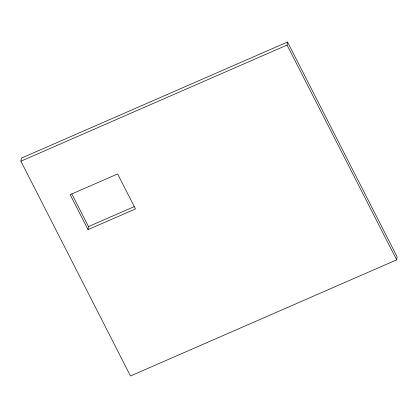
<?xml version="1.0" encoding="UTF-8"?>
<svg xmlns="http://www.w3.org/2000/svg" width="418" height="418" viewBox="0 0 418 418"><rect width="100%" height="100%" fill="white"/><g stroke="black" fill="none" stroke-linecap="round" stroke-linejoin="round"><path stroke-width="0.63" d="M20.9 161.202L21.349 158.156L287.511 42.014L397.1 256.798L396.651 259.844L130.489 375.986L20.9 161.202L287.061 45.06L287.511 42.014M88.031 229.623L70.187 194.657L117.625 173.956L135.463 208.922L88.031 229.623L88.48 226.577L71.807 193.905M88.48 226.577L134.136 206.654M287.061 45.06L396.651 259.844"/></g></svg>
